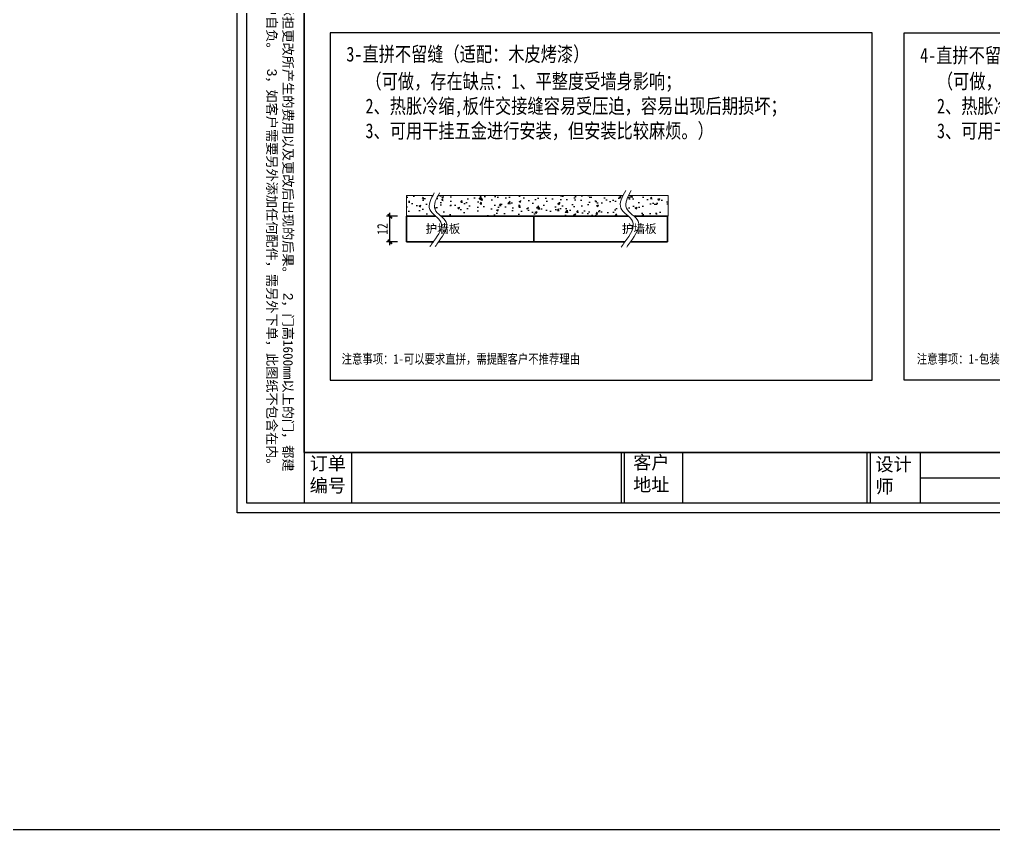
# Model space of a CAD drawing. Header units: millimetres. Extents: x 4862 to 20554, y 7569 to 11262.
# Drawn here: x 6676.4 to 7135.7, y 7569.4 to 7951.5 of the extents above; entities that cross this region are included whole.
import ezdxf
from ezdxf.enums import TextEntityAlignment as Align

# ---------------------------------------------------------------- set-up
doc = ezdxf.new("R2010")
doc.units = ezdxf.units.MM
doc.styles.get("Standard").update_dxf_attribs({"font": 'arial.ttf'})
doc.styles.add('宋体', font='SimSun.ttf')
doc.styles.add('家具尺寸文字', font='SimSun.ttf', dxfattribs={"width": 0.8})
doc.styles.add('黑石雅黑', font='Microsoft YaHei.ttf')
doc.dimstyles.new('副本 固装比例2', dxfattribs={"dimscale": 2, "dimtxt": 2.5, "dimasz": 1, "dimexe": 0.8, "dimexo": 1.2, "dimgap": 0.5, "dimtad": 1, "dimdec": 0, "dimdsep": 46, "dimtxsty": '家具尺寸文字', "dimblk": 'ARCHTICK', "dimcen": 0, "dimdle": 0.8, "dimclrd": 8, "dimclre": 8, "dimclrt": 2, "dimadec": 1, "dimazin": 2, "dimtfac": 1, "dimtdec": 0, "dimtix": 1, "dimtmove": 2, "dimatfit": 2, "dimfxl": 0, "dimtolj": 1, "dimtzin": 0, "dimarcsym": 0})

# ---------------------------------------------------------------- blocks, each defined once
blk = doc.blocks.new('A$C398a0407')
for p, q in [((443.2, 6784), (443.2, 64)), ((443.2, 399), (9568, 399)), ((756.5, 399), (756.5, 64)), ((2542.3, 399), (2542.3, 64)), ((2562.3, 399), (2562.3, 64)), ((2948.7, 399), (2948.7, 64)), ((4169.9, 399), (4169.9, 64)), ((4189.9, 399), (4189.9, 64)), ((4522.7, 399), (4522.7, 64)), ((4522.7, 231.5), (5527, 231.5))]:
    blk.add_line(p, q)
for points in [[(9632, 0), (0, 0), (0, 6848), (9632, 6848)], [(9568, 64), (64, 64), (64, 6784), (9568, 6784)]]:
    blk.add_lwpolyline(points, close=True)
at = {"color": 8, "insert": (368.9, 272.3), "char_height": 64, "width": 5497.15, "attachment_point": 3, "rotation": 270}
blk.add_mtext('1, {\\fSimSun|b0|i0|c134|p2;此图纸为最终生产图，一经确认，不得修改，否则客户自行承担更改所产生的费用以及更改后出现的后果。  }2{\\fSimSun|b0|i0|c134|p2;，门高1600mm以上的门，都建议加拉直器。本公司不强制加，但：是变形责任客户自负。  }3{\\fSimSun|b0|i0|c134|p2;，如客户需要另外添加任何配件，需另外下单，此图纸不包含在内。}', dxfattribs=at)
at = {"color": 8, "char_height": 88, "attachment_point": 1, "style": '宋体'}
for s, insert in [('客户\\P地址', (2621.8, 377)), ('订单\\P编号', (479.9, 370.6)), ('设计\\P师', (4225.5, 364.6))]:
    blk.add_mtext_dynamic_manual_height_columns(s, width=596.489, gutter_width=12.5, heights=[0], dxfattribs=dict(at, insert=insert))
blk = doc.blocks.new('_ArchTick')
at = {"color": 0, "linetype": 'ByBlock', "const_width": 0.4}
blk.add_lwpolyline([(-0.5, -0.5), (0.5, 0.5)], dxfattribs=at)
blk = doc.blocks.new('*D174')
at = {"color": 8, "lineweight": -2, "transparency": 16777216}
for p, q in [((6854.65, 7858.66), (6849.45, 7858.66)), ((6851.05, 7845.06), (6851.05, 7860.26)), ((6854.65, 7846.66), (6849.45, 7846.66))]:
    blk.add_line(p, q, dxfattribs=at)
at = {"layer": 'Defpoints', "color": 0, "transparency": 16777216}
for p in [(6851.05, 7858.66), (6858.93, 7858.66), (6858.93, 7846.66)]:
    blk.add_point(p, dxfattribs=at)
at = {"color": 8, "lineweight": -2, "transparency": 16777216, "xscale": 2, "yscale": 2, "zscale": 2}
for p, rotation in [((6851.05, 7858.66), 90), ((6851.05, 7846.66), 270)]:
    blk.add_blockref('_ArchTick', p, dxfattribs=dict(at, rotation=rotation))
at = {"color": 2, "transparency": 16777216, "insert": (6847.55, 7852.66), "char_height": 5, "attachment_point": 5, "rotation": 90, "style": '家具尺寸文字'}
blk.add_mtext('\\A1;12', dxfattribs=at)
blk = doc.blocks.new('A$Caecb7373')
at = {"color": 1}
blk.add_lwpolyline([(0, 821.76), (1155.84, 821.76), (1155.84, 0), (0, 0)], close=True, dxfattribs=at)

msp = doc.modelspace()

# ---------------------------------------------------------------- hatches: boundary and pattern name
h = msp.add_hatch()
h.set_pattern_fill('AR-CONC', color=8, scale=0.05)
h.set_pattern_definition([(50, (-35543.999, 46935.223), (9.10923345, -0.7969543), [0.9525, -10.4775]), (355, (-35543.999, 46935.223), (-1.762171, 9.5528423), [0.762, -8.3820292]), (100.451445, (-35543.24, 46935.157), (7.3470624, 8.7558876), [0.8095004, -8.9045122]), (46.1842, (-35543.999, 46937.763), (13.553952, -2.1021164), [1.42875, -15.71625]), (96.635558, (-35542.869, 46937.588), (11.8702067, 12.3713062), [1.214251, -13.3567804]), (351.18415, (-35543.999, 46937.763), (11.8702067, 12.3713062), [1.1429984, -12.5729866]), (21, (-35542.729, 46937.128), (7.5807196, -5.1132599), [0.9525, -10.4775]), (326, (-35542.729, 46937.128), (3.0901014, 9.2093983), [0.762, -8.382]), (71.451445, (-35542.097, 46936.702), (10.670821, 4.0961384), [0.8095004, -8.9044969]), (37.5, (-35543.9987, 46935.223), (0.15443016, 4.22775194), [0, -8.2804, 0, -8.509, 0, -8.41375]), (7.5, (-35543.9987, 46935.223), (3.34098313, 5.00902874), [0, -4.8514, 0, -8.0899, 0, -3.20675]), (327.5, (-35546.8308, 46935.223), (6.77952976, -0.2864372), [0, -3.175, 0, -9.906, 0, -13.1445]), (317.5, (-35548.101, 46935.223), (7.40645907, 1.27132455), [0, -4.1275, 0, -6.5786, 0, -9.3345])])
edge = h.paths.add_edge_path()
edge.add_spline(control_points=[(6872.704, 7858.662), (6871.559, 7859.685), (6868.444, 7862.359), (6870.027, 7866.077), (6871.285, 7868.435)], knot_values=[0.6398787, 0.6398787, 0.6398787, 0.6398787, 2.7757954, 6.2218471, 6.2218471, 6.2218471, 6.2218471], degree=3, periodic=0)
edge.add_line((6871.285, 7868.435), (6858.931, 7868.435))
edge.add_line((6858.931, 7868.435), (6858.931, 7858.662))
edge.add_line((6858.931, 7858.662), (6872.704, 7858.662))
edge = h.paths.add_edge_path()
edge.add_spline(control_points=[(6963.545, 7858.662), (6962.19, 7859.912), (6958.709, 7862.594), (6959.916, 7866.317), (6960.959, 7868.435)], knot_values=[1.1231282, 1.1231282, 1.1231282, 1.1231282, 3.5881236, 6.5509258, 6.5509258, 6.5509258, 6.5509258], degree=3, periodic=0)
edge.add_line((6960.959, 7868.435), (6873.761, 7868.435))
edge.add_spline(control_points=[(6873.761, 7868.435), (6872.503, 7866.077), (6870.92, 7862.359), (6874.035, 7859.685), (6875.18, 7858.662)], knot_values=[0.6398787, 0.6398787, 0.6398787, 0.6398787, 4.0859304, 6.2218471, 6.2218471, 6.2218471, 6.2218471], degree=3, periodic=0)
edge.add_line((6875.18, 7858.662), (6963.545, 7858.662))
edge = h.paths.add_edge_path()
edge.add_line((6982.254, 7868.435), (6963.572, 7868.435))
edge.add_spline(control_points=[(6963.572, 7868.435), (6962.53, 7866.317), (6961.322, 7862.594), (6964.803, 7859.912), (6966.159, 7858.662)], knot_values=[1.1231282, 1.1231282, 1.1231282, 1.1231282, 4.0859304, 6.5509258, 6.5509258, 6.5509258, 6.5509258], degree=3, periodic=0)
edge.add_line((6966.159, 7858.662), (6982.254, 7858.662))
edge.add_line((6982.254, 7858.662), (6982.254, 7868.435))

# ---------------------------------------------------------------- linework, layer by layer
at = {"lineweight": 30}
for p, q in [((6858.931, 7858.662), (6872.704, 7858.662)), ((6858.931, 7858.662), (6858.931, 7846.662)), ((6875.18, 7858.662), (6963.545, 7858.662)), ((6918.933, 7858.662), (6918.933, 7846.662)), ((6918.933, 7858.662), (6918.933, 7846.662)), ((6966.159, 7858.662), (6981.935, 7858.662)), ((6981.935, 7858.662), (6981.935, 7846.662)), ((6858.931, 7846.662), (6871.558, 7846.662)), ((6874.034, 7846.662), (6918.933, 7846.662)), ((6918.933, 7846.662), (6961.902, 7846.662)), ((6964.516, 7846.662), (6981.935, 7846.662))]:
    msp.add_line(p, q, dxfattribs=at)
msp.add_line((4862.317, 7569.359), (20477.138, 7569.359))
for points in [[(7358.313, 7747.243), (6810.611, 7747.243), (6810.611, 8185.07), (7358.313, 8185.07)], [(6822.974, 7781.399), (7078.477, 7781.399), (7078.477, 7945.151), (6822.974, 7945.151)], [(7348.98, 7781.399), (7093.477, 7781.399), (7093.477, 7945.151), (7348.98, 7945.151)]]:
    msp.add_lwpolyline(points, close=True)
at = {"color": 251, "lineweight": 13, "true_color": 0x636466}
for points in [[(6871.285, 7868.435), (6858.931, 7868.435), (6858.931, 7858.662), (6872.704, 7858.662)], [(6960.959, 7868.435), (6873.761, 7868.435)], [(6966.159, 7858.662), (6982.254, 7858.662), (6982.254, 7868.435), (6963.572, 7868.435)]]:
    msp.add_lwpolyline(points, dxfattribs=at)
at = {"lineweight": 5}
for points, knots in [([(6872.005, 7869.753), (6870.452, 7866.944), (6867.398, 7861.417), (6878.177, 7855.996), (6873.963, 7850.053), (6871.625, 7846.756), (6871.603, 7846.724), (6871.58, 7846.693), (6871.558, 7846.662), (6871.019, 7845.901), (6870.48, 7845.141), (6869.941, 7844.381)], [0, 0, 0, 0, 4.0859304, 8.0369645, 12.9613347, 12.9613347, 12.9613347, 13.0082078, 13.0082078, 13.0082078, 14.1436032, 14.1436032, 14.1436032, 14.1436032]), ([(6874.481, 7869.753), (6872.928, 7866.944), (6869.874, 7861.417), (6880.653, 7855.996), (6876.439, 7850.053), (6874.101, 7846.756), (6874.079, 7846.724), (6874.057, 7846.693), (6874.034, 7846.662), (6873.493, 7845.899), (6872.953, 7845.136), (6872.412, 7844.373)], [0, 0, 0, 0, 4.0859304, 8.0369645, 12.9613347, 12.9613347, 12.9613347, 13.0082078, 13.0082078, 13.0082078, 14.147358, 14.147358, 14.147358, 14.147358]), ([(6962.255, 7870.868), (6960.616, 7867.903), (6957.392, 7862.07), (6968.77, 7856.348), (6964.322, 7850.075), (6961.854, 7846.594), (6961.266, 7845.765), (6960.678, 7844.935), (6960.09, 7844.106)], [0, 0, 0, 0, 4.0859304, 8.0369645, 12.9613347, 12.9613347, 12.9613347, 14.1351359, 14.1351359, 14.1351359, 14.1351359]), ([(6964.869, 7870.868), (6963.23, 7867.903), (6960.006, 7862.07), (6971.383, 7856.348), (6966.936, 7850.075), (6964.468, 7846.594), (6963.878, 7845.762), (6963.288, 7844.93), (6962.698, 7844.098)], [0, 0, 0, 0, 4.0859304, 8.0369645, 12.9613347, 12.9613347, 12.9613347, 14.1388907, 14.1388907, 14.1388907, 14.1388907])]:
    msp.add_open_spline(points, degree=3, knots=knots, dxfattribs=at)

# ---------------------------------------------------------------- block references
at = {"xscale": 0.07121552266649725, "yscale": 0.07121552266649725, "zscale": 0.07121552266649725}
msp.add_blockref('A$C398a0407', (6779.047, 7718.828), dxfattribs=at)
at = {"color": 1, "xscale": 0.593462688887471, "yscale": 0.593462688887471, "zscale": 0.593462688887471}
msp.add_blockref('A$Caecb7373', (6779.047, 7718.828), dxfattribs=at)

# ---------------------------------------------------------------- texts
at = {"color": 50, "style": '家具尺寸文字', "width": 0.8}
for s, p in [('3-直拼不留缝（适配：木皮烤漆） ', (6830.523, 7935.177)), ('4-直拼不留缝，墙板开工艺 （适配：木皮烤漆）', (7101.026, 7934.596))]:
    msp.add_text(s, height=7, dxfattribs=at).set_placement(p, align=Align.MIDDLE_LEFT)
at = {"style": '黑石雅黑'}
for p in [(6867.877, 7850.785), (6960.432, 7850.785)]:
    msp.add_text('护墙板', height=4, dxfattribs=at).set_placement(p)
at = {"color": 4, "char_height": 7, "attachment_point": 1, "style": '家具尺寸文字'}
for s, insert, width in [('（可做，存在缺点：1、平整度受墙身影响；\\P2、热胀冷缩,板件交接缝容易受压迫，容易出现后期损坏；\\P3、可用干挂五金进行安装，但安装比较麻烦。） ', (6839.547, 7925.861), 212.82614), ('（可做，存在缺点：1、平整度受墙身影响；\\P2、热胀冷缩,板件交接缝容易受压迫，有一定几率出现后期损坏；\\P3、可用干挂五金进行安装，但安装比较麻烦。） ', (7108.989, 7925.861), 231.5988)]:
    msp.add_mtext(s, dxfattribs=dict(at, insert=insert, width=width))
at = {"color": 6, "char_height": 4.48, "attachment_point": 1, "style": '家具尺寸文字'}
for s, insert, width in [('注意事项：1-可以要求直拼，需提醒客户不推荐理由', (6828.298, 7793.619), 204.29551), ('注意事项：1-包装要求：加固包装（木工生产时加临时垫条）。 2-贴木皮时，见光面需全贴木皮。', (7099.491, 7793.644), 284.22117)]:
    msp.add_mtext(s, dxfattribs=dict(at, insert=insert, width=width))

# ---------------------------------------------------------------- dimensions: what is measured, and where the dimension line sits
dim = msp.add_linear_dim(base=(6851.054, 7858.662), p1=(6858.931, 7846.662), p2=(6858.931, 7858.662), angle=90, dimstyle='副本 固装比例2')
dim.commit()
dim.dimension.update_dxf_attribs({"geometry": '*D174', "text_midpoint": (6847.554, 7852.662)})

doc.saveas('drawing.dxf')
